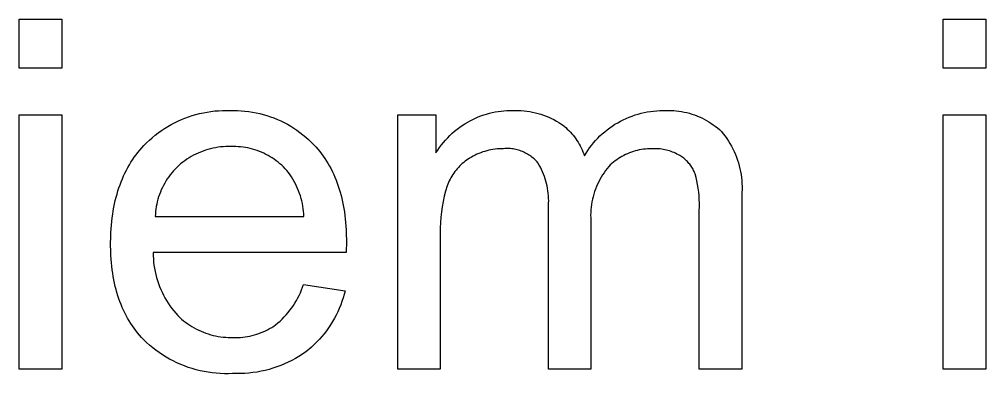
# Model space of a CAD drawing. Header units: millimetres. Extents: x -582 to 3448, y -204 to 2611.
# Drawn here: x 2339.7 to 2413.7, y -27.1 to 0.1 of the extents above; entities that cross this region are included whole.
import ezdxf

# ---------------------------------------------------------------- set-up
doc = ezdxf.new("R2010")
doc.units = ezdxf.units.MM
doc.header["$MEASUREMENT"] = 0
doc.layers.add('Domyslna', color=7, linetype='Continuous', true_color=0x000000)

msp = doc.modelspace()

# ---------------------------------------------------------------- linework, layer by layer
at = {"layer": 'Domyslna'}
for p, q in [((2339.715, -3.688), (2339.715, 0.054)), ((2339.715, 0.054), (2342.969, 0.054)), ((2342.969, 0.054), (2342.969, -3.688)), ((2410.483, -3.688), (2410.483, 0.054)), ((2410.483, 0.054), (2413.737, 0.054)), ((2413.737, 0.054), (2413.737, -3.688)), ((2342.969, -3.688), (2339.715, -3.688)), ((2413.737, -3.688), (2410.483, -3.688)), ((2339.715, -26.789), (2339.715, -7.267)), ((2339.715, -7.267), (2342.969, -7.267)), ((2342.969, -7.267), (2342.969, -26.789)), ((2352.681, -7.421), (2352.96, -7.329)), ((2352.96, -7.329), (2353.242, -7.246)), ((2353.242, -7.246), (2353.527, -7.173)), ((2353.527, -7.173), (2353.814, -7.11)), ((2353.814, -7.11), (2354.103, -7.056)), ((2354.103, -7.056), (2354.393, -7.012)), ((2354.393, -7.012), (2354.685, -6.978)), ((2354.685, -6.978), (2354.978, -6.954)), ((2354.978, -6.954), (2355.271, -6.94)), ((2355.271, -6.94), (2355.565, -6.936)), ((2355.565, -6.936), (2355.859, -6.942)), ((2355.859, -6.942), (2356.145, -6.937)), ((2356.145, -6.937), (2356.431, -6.941)), ((2356.431, -6.941), (2356.716, -6.956)), ((2356.716, -6.956), (2357.001, -6.98)), ((2357.001, -6.98), (2357.285, -7.013)), ((2357.285, -7.013), (2357.568, -7.057)), ((2357.568, -7.057), (2357.849, -7.109)), ((2357.849, -7.109), (2358.128, -7.172)), ((2358.128, -7.172), (2358.405, -7.243)), ((2358.405, -7.243), (2358.679, -7.324)), ((2358.679, -7.324), (2358.95, -7.414)), ((2368.698, -26.789), (2368.698, -7.267)), ((2368.698, -7.267), (2371.627, -7.267)), ((2371.627, -7.267), (2371.627, -10.18)), ((2374.869, -7.436), (2375.079, -7.354)), ((2375.079, -7.354), (2375.293, -7.279)), ((2375.293, -7.279), (2375.508, -7.212)), ((2375.508, -7.212), (2375.726, -7.152)), ((2375.726, -7.152), (2375.945, -7.1)), ((2375.945, -7.1), (2376.166, -7.054)), ((2376.166, -7.054), (2376.389, -7.017)), ((2376.389, -7.017), (2376.613, -6.987)), ((2376.613, -6.987), (2376.837, -6.964)), ((2376.837, -6.964), (2377.063, -6.949)), ((2377.063, -6.949), (2377.288, -6.942)), ((2377.288, -6.942), (2377.514, -6.942)), ((2377.514, -6.942), (2377.732, -6.936)), ((2377.732, -6.936), (2377.95, -6.939)), ((2377.95, -6.939), (2378.168, -6.948)), ((2378.168, -6.948), (2378.385, -6.966)), ((2378.385, -6.966), (2378.601, -6.991)), ((2378.601, -6.991), (2378.817, -7.023)), ((2378.817, -7.023), (2379.031, -7.063)), ((2379.031, -7.063), (2379.244, -7.11)), ((2379.244, -7.11), (2379.455, -7.165)), ((2379.455, -7.165), (2379.664, -7.227)), ((2379.664, -7.227), (2379.871, -7.296)), ((2379.871, -7.296), (2380.075, -7.372)), ((2380.075, -7.372), (2380.276, -7.455)), ((2386.421, -7.45), (2386.647, -7.363)), ((2386.647, -7.363), (2386.877, -7.284)), ((2386.877, -7.284), (2387.109, -7.213)), ((2387.109, -7.213), (2387.344, -7.15)), ((2387.344, -7.15), (2387.58, -7.095)), ((2387.58, -7.095), (2387.818, -7.049)), ((2387.818, -7.049), (2388.058, -7.01)), ((2388.058, -7.01), (2388.299, -6.981)), ((2388.299, -6.981), (2388.541, -6.959)), ((2388.541, -6.959), (2388.784, -6.946)), ((2388.784, -6.946), (2389.026, -6.942)), ((2389.026, -6.942), (2389.229, -6.932)), ((2389.229, -6.932), (2389.433, -6.929)), ((2389.433, -6.929), (2389.636, -6.933)), ((2389.636, -6.933), (2389.839, -6.944)), ((2389.839, -6.944), (2390.041, -6.962)), ((2390.041, -6.962), (2390.243, -6.987)), ((2390.243, -6.987), (2390.444, -7.018)), ((2390.444, -7.018), (2390.643, -7.057)), ((2390.643, -7.057), (2390.841, -7.102)), ((2390.841, -7.102), (2391.038, -7.154)), ((2391.038, -7.154), (2391.232, -7.213)), ((2391.232, -7.213), (2391.425, -7.278)), ((2391.425, -7.278), (2391.615, -7.35)), ((2391.615, -7.35), (2391.802, -7.428)), ((2410.483, -26.789), (2410.483, -7.267)), ((2410.483, -7.267), (2413.737, -7.267)), ((2413.737, -7.267), (2413.737, -26.789)), ((2351.087, -8.167), (2351.341, -8.021)), ((2351.341, -8.021), (2351.601, -7.883)), ((2351.601, -7.883), (2351.865, -7.754)), ((2351.865, -7.754), (2352.133, -7.634)), ((2352.133, -7.634), (2352.405, -7.523)), ((2352.405, -7.523), (2352.681, -7.421)), ((2358.95, -7.414), (2359.219, -7.514)), ((2359.219, -7.514), (2359.483, -7.622)), ((2359.483, -7.622), (2359.744, -7.739)), ((2359.744, -7.739), (2360.001, -7.866)), ((2360.001, -7.866), (2360.253, -8)), ((2360.253, -8), (2360.5, -8.143)), ((2373.445, -8.23), (2373.645, -8.09)), ((2373.645, -8.09), (2373.849, -7.957)), ((2373.849, -7.957), (2374.058, -7.831)), ((2374.058, -7.831), (2374.256, -7.722)), ((2374.256, -7.722), (2374.457, -7.62)), ((2374.457, -7.62), (2374.661, -7.524)), ((2374.661, -7.524), (2374.869, -7.436)), ((2380.276, -7.455), (2380.475, -7.546)), ((2380.475, -7.546), (2380.67, -7.643)), ((2380.67, -7.643), (2380.862, -7.746)), ((2380.862, -7.746), (2381.05, -7.857)), ((2381.05, -7.857), (2381.185, -7.95)), ((2381.185, -7.95), (2381.317, -8.047)), ((2381.317, -8.047), (2381.445, -8.148)), ((2384.937, -8.271), (2385.136, -8.132)), ((2385.136, -8.132), (2385.34, -8)), ((2385.34, -8), (2385.548, -7.875)), ((2385.548, -7.875), (2385.761, -7.757)), ((2385.761, -7.757), (2385.977, -7.647)), ((2385.977, -7.647), (2386.197, -7.544)), ((2386.197, -7.544), (2386.421, -7.45)), ((2391.802, -7.428), (2391.987, -7.512)), ((2391.987, -7.512), (2392.169, -7.603)), ((2392.169, -7.603), (2392.348, -7.7)), ((2392.348, -7.7), (2392.523, -7.803)), ((2392.523, -7.803), (2392.694, -7.912)), ((2392.694, -7.912), (2392.862, -8.027)), ((2392.862, -8.027), (2393.026, -8.147)), ((2349.896, -9.024), (2350.122, -8.837)), ((2350.122, -8.837), (2350.354, -8.657)), ((2350.354, -8.657), (2350.593, -8.486)), ((2350.593, -8.486), (2350.837, -8.322)), ((2350.837, -8.322), (2351.087, -8.167)), ((2360.5, -8.143), (2360.743, -8.295)), ((2360.743, -8.295), (2360.98, -8.454)), ((2360.98, -8.454), (2361.212, -8.622)), ((2361.212, -8.622), (2361.438, -8.797)), ((2361.438, -8.797), (2361.658, -8.98)), ((2372.526, -9.029), (2372.699, -8.857)), ((2372.699, -8.857), (2372.877, -8.691)), ((2372.877, -8.691), (2373.061, -8.531)), ((2373.061, -8.531), (2373.25, -8.377)), ((2373.25, -8.377), (2373.445, -8.23)), ((2381.445, -8.148), (2381.57, -8.254)), ((2381.57, -8.254), (2381.692, -8.364)), ((2381.692, -8.364), (2381.809, -8.478)), ((2381.809, -8.478), (2381.923, -8.596)), ((2381.923, -8.596), (2382.033, -8.718)), ((2382.033, -8.718), (2382.139, -8.843)), ((2382.139, -8.843), (2382.24, -8.972)), ((2384.193, -8.893), (2384.37, -8.728)), ((2384.37, -8.728), (2384.554, -8.569)), ((2384.554, -8.569), (2384.743, -8.417)), ((2384.743, -8.417), (2384.937, -8.271)), ((2393.026, -8.147), (2393.186, -8.273)), ((2393.186, -8.273), (2393.341, -8.404)), ((2393.341, -8.404), (2393.491, -8.541)), ((2393.491, -8.541), (2393.636, -8.72)), ((2393.636, -8.72), (2393.775, -8.904)), ((2349.256, -9.631), (2349.463, -9.422)), ((2349.463, -9.422), (2349.676, -9.219)), ((2349.676, -9.219), (2349.896, -9.024)), ((2361.658, -8.98), (2361.871, -9.17)), ((2361.871, -9.17), (2362.079, -9.367)), ((2362.079, -9.367), (2362.279, -9.571)), ((2362.279, -9.571), (2362.432, -9.738)), ((2371.9, -9.776), (2372.046, -9.581)), ((2372.046, -9.581), (2372.2, -9.392)), ((2372.2, -9.392), (2372.36, -9.208)), ((2372.36, -9.208), (2372.526, -9.029)), ((2382.24, -8.972), (2382.337, -9.104)), ((2382.337, -9.104), (2382.43, -9.239)), ((2382.43, -9.239), (2382.518, -9.377)), ((2382.518, -9.377), (2382.601, -9.518)), ((2382.601, -9.518), (2382.679, -9.662)), ((2383.395, -9.807), (2383.542, -9.613)), ((2383.542, -9.613), (2383.695, -9.425)), ((2383.695, -9.425), (2383.855, -9.242)), ((2383.855, -9.242), (2384.021, -9.065)), ((2384.021, -9.065), (2384.193, -8.893)), ((2393.775, -8.904), (2393.907, -9.093)), ((2393.907, -9.093), (2394.033, -9.286)), ((2394.033, -9.286), (2394.152, -9.483)), ((2394.152, -9.483), (2394.265, -9.684)), ((2348.523, -10.525), (2348.66, -10.337)), ((2348.66, -10.337), (2348.801, -10.154)), ((2348.801, -10.154), (2348.948, -9.976)), ((2348.948, -9.976), (2349.1, -9.801)), ((2349.1, -9.801), (2349.256, -9.631)), ((2353.238, -10.286), (2353.061, -10.376)), ((2353.417, -10.203), (2353.238, -10.286)), ((2353.6, -10.125), (2353.417, -10.203)), ((2353.785, -10.054), (2353.6, -10.125)), ((2353.973, -9.989), (2353.785, -10.054)), ((2354.163, -9.931), (2353.973, -9.989)), ((2354.354, -9.879), (2354.163, -9.931)), ((2354.548, -9.834), (2354.354, -9.879)), ((2354.742, -9.796), (2354.548, -9.834)), ((2354.938, -9.764), (2354.742, -9.796)), ((2355.135, -9.739), (2354.938, -9.764)), ((2355.333, -9.721), (2355.135, -9.739)), ((2355.531, -9.71), (2355.333, -9.721)), ((2355.729, -9.705), (2355.531, -9.71)), ((2355.928, -9.707), (2355.729, -9.705)), ((2356.113, -9.704), (2355.928, -9.707)), ((2356.297, -9.707), (2356.113, -9.704)), ((2356.482, -9.717), (2356.297, -9.707)), ((2356.666, -9.732), (2356.482, -9.717)), ((2356.85, -9.754), (2356.666, -9.732)), ((2357.033, -9.782), (2356.85, -9.754)), ((2357.214, -9.816), (2357.033, -9.782)), ((2357.395, -9.856), (2357.214, -9.816)), ((2357.574, -9.903), (2357.395, -9.856)), ((2357.751, -9.955), (2357.574, -9.903)), ((2357.927, -10.013), (2357.751, -9.955)), ((2358.1, -10.077), (2357.927, -10.013)), ((2358.271, -10.147), (2358.1, -10.077)), ((2358.44, -10.222), (2358.271, -10.147)), ((2358.606, -10.303), (2358.44, -10.222)), ((2358.77, -10.39), (2358.606, -10.303)), ((2362.432, -9.738), (2362.58, -9.908)), ((2362.58, -9.908), (2362.724, -10.083)), ((2362.724, -10.083), (2362.862, -10.262)), ((2362.862, -10.262), (2362.996, -10.445)), ((2371.627, -10.18), (2371.76, -9.976)), ((2371.76, -9.976), (2371.9, -9.776)), ((2374.772, -10.298), (2374.627, -10.366)), ((2374.919, -10.234), (2374.772, -10.298)), ((2375.068, -10.176), (2374.919, -10.234)), ((2375.219, -10.122), (2375.068, -10.176)), ((2375.371, -10.074), (2375.219, -10.122)), ((2375.525, -10.031), (2375.371, -10.074)), ((2375.681, -9.992), (2375.525, -10.031)), ((2375.837, -9.959), (2375.681, -9.992)), ((2375.995, -9.931), (2375.837, -9.959)), ((2376.153, -9.908), (2375.995, -9.931)), ((2376.312, -9.891), (2376.153, -9.908)), ((2376.472, -9.879), (2376.312, -9.891)), ((2376.632, -9.872), (2376.472, -9.879)), ((2376.792, -9.87), (2376.632, -9.872)), ((2376.898, -9.862), (2376.792, -9.87)), ((2377.004, -9.858), (2376.898, -9.862)), ((2377.111, -9.857), (2377.004, -9.858)), ((2377.217, -9.86), (2377.111, -9.857)), ((2377.323, -9.867), (2377.217, -9.86)), ((2377.429, -9.877), (2377.323, -9.867)), ((2377.535, -9.891), (2377.429, -9.877)), ((2377.639, -9.909), (2377.535, -9.891)), ((2377.744, -9.93), (2377.639, -9.909)), ((2377.847, -9.955), (2377.744, -9.93)), ((2377.95, -9.983), (2377.847, -9.955)), ((2378.051, -10.015), (2377.95, -9.983)), ((2378.151, -10.05), (2378.051, -10.015)), ((2378.25, -10.089), (2378.151, -10.05)), ((2378.348, -10.132), (2378.25, -10.089)), ((2378.444, -10.177), (2378.348, -10.132)), ((2378.539, -10.226), (2378.444, -10.177)), ((2378.631, -10.278), (2378.539, -10.226)), ((2378.722, -10.333), (2378.631, -10.278)), ((2378.811, -10.392), (2378.722, -10.333)), ((2382.679, -9.662), (2382.753, -9.809)), ((2382.753, -9.809), (2382.821, -9.958)), ((2382.821, -9.958), (2382.885, -10.109)), ((2382.885, -10.109), (2382.944, -10.262)), ((2382.944, -10.262), (2382.997, -10.417)), ((2382.997, -10.417), (2383.123, -10.209)), ((2383.123, -10.209), (2383.255, -10.005)), ((2383.255, -10.005), (2383.395, -9.807)), ((2386.159, -10.32), (2386.017, -10.39)), ((2386.303, -10.255), (2386.159, -10.32)), ((2386.449, -10.194), (2386.303, -10.255)), ((2386.598, -10.139), (2386.449, -10.194)), ((2386.748, -10.088), (2386.598, -10.139)), ((2386.899, -10.043), (2386.748, -10.088)), ((2387.052, -10.003), (2386.899, -10.043)), ((2387.206, -9.968), (2387.052, -10.003)), ((2387.362, -9.938), (2387.206, -9.968)), ((2387.518, -9.913), (2387.362, -9.938)), ((2387.675, -9.894), (2387.518, -9.913)), ((2387.833, -9.88), (2387.675, -9.894)), ((2387.991, -9.871), (2387.833, -9.88)), ((2388.149, -9.868), (2387.991, -9.871)), ((2388.307, -9.87), (2388.149, -9.868)), ((2388.43, -9.869), (2388.307, -9.87)), ((2388.553, -9.872), (2388.43, -9.869)), ((2388.676, -9.88), (2388.553, -9.872)), ((2388.799, -9.891), (2388.676, -9.88)), ((2388.921, -9.906), (2388.799, -9.891)), ((2389.042, -9.926), (2388.921, -9.906)), ((2389.163, -9.949), (2389.042, -9.926)), ((2389.283, -9.977), (2389.163, -9.949)), ((2389.402, -10.008), (2389.283, -9.977)), ((2389.52, -10.044), (2389.402, -10.008)), ((2389.637, -10.083), (2389.52, -10.044)), ((2389.752, -10.126), (2389.637, -10.083)), ((2389.866, -10.173), (2389.752, -10.126)), ((2389.978, -10.224), (2389.866, -10.173)), ((2390.089, -10.278), (2389.978, -10.224)), ((2390.197, -10.336), (2390.089, -10.278)), ((2390.304, -10.397), (2390.197, -10.336)), ((2394.265, -9.684), (2394.37, -9.889)), ((2394.37, -9.889), (2394.469, -10.097)), ((2394.469, -10.097), (2394.561, -10.309)), ((2394.561, -10.309), (2394.645, -10.523)), ((2348.143, -11.112), (2348.264, -10.912)), ((2348.264, -10.912), (2348.391, -10.716)), ((2348.391, -10.716), (2348.523, -10.525)), ((2352.073, -11.038), (2351.923, -11.168)), ((2352.228, -10.914), (2352.073, -11.038)), ((2352.387, -10.795), (2352.228, -10.914)), ((2352.55, -10.682), (2352.387, -10.795)), ((2352.717, -10.574), (2352.55, -10.682)), ((2352.887, -10.472), (2352.717, -10.574)), ((2353.061, -10.376), (2352.887, -10.472)), ((2358.93, -10.482), (2358.77, -10.39)), ((2359.087, -10.58), (2358.93, -10.482)), ((2359.241, -10.683), (2359.087, -10.58)), ((2359.391, -10.79), (2359.241, -10.683)), ((2359.537, -10.903), (2359.391, -10.79)), ((2359.68, -11.021), (2359.537, -10.903)), ((2359.818, -11.143), (2359.68, -11.021)), ((2362.996, -10.445), (2363.125, -10.633)), ((2363.125, -10.633), (2363.249, -10.824)), ((2363.249, -10.824), (2363.368, -11.02)), ((2363.368, -11.02), (2363.482, -11.22)), ((2373.647, -11.013), (2373.544, -11.107)), ((2373.754, -10.923), (2373.647, -11.013)), ((2373.863, -10.836), (2373.754, -10.923)), ((2373.975, -10.753), (2373.863, -10.836)), ((2374.089, -10.674), (2373.975, -10.753)), ((2374.207, -10.598), (2374.089, -10.674)), ((2374.344, -10.516), (2374.207, -10.598)), ((2374.484, -10.439), (2374.344, -10.516)), ((2374.627, -10.366), (2374.484, -10.439)), ((2378.898, -10.453), (2378.811, -10.392)), ((2378.983, -10.518), (2378.898, -10.453)), ((2379.065, -10.585), (2378.983, -10.518)), ((2379.145, -10.655), (2379.065, -10.585)), ((2379.223, -10.728), (2379.145, -10.655)), ((2379.298, -10.803), (2379.223, -10.728)), ((2379.37, -10.881), (2379.298, -10.803)), ((2379.439, -10.962), (2379.37, -10.881)), ((2379.537, -11.125), (2379.439, -10.962)), ((2385.102, -11.01), (2384.985, -11.115)), ((2385.224, -10.908), (2385.102, -11.01)), ((2385.349, -10.811), (2385.224, -10.908)), ((2385.476, -10.718), (2385.349, -10.811)), ((2385.607, -10.629), (2385.476, -10.718)), ((2385.741, -10.545), (2385.607, -10.629)), ((2385.878, -10.465), (2385.741, -10.545)), ((2386.017, -10.39), (2385.878, -10.465)), ((2390.383, -10.446), (2390.304, -10.397)), ((2390.46, -10.497), (2390.383, -10.446)), ((2390.536, -10.551), (2390.46, -10.497)), ((2390.61, -10.607), (2390.536, -10.551)), ((2390.682, -10.666), (2390.61, -10.607)), ((2390.751, -10.727), (2390.682, -10.666)), ((2390.819, -10.79), (2390.751, -10.727)), ((2390.885, -10.856), (2390.819, -10.79)), ((2390.948, -10.923), (2390.885, -10.856)), ((2391.009, -10.993), (2390.948, -10.923)), ((2391.067, -11.065), (2391.009, -10.993)), ((2391.124, -11.139), (2391.067, -11.065)), ((2394.645, -10.523), (2394.722, -10.74)), ((2394.722, -10.74), (2394.792, -10.96)), ((2394.792, -10.96), (2394.854, -11.182)), ((2347.705, -11.955), (2347.807, -11.738)), ((2347.807, -11.738), (2347.914, -11.525)), ((2347.914, -11.525), (2348.026, -11.316)), ((2348.026, -11.316), (2348.143, -11.112)), ((2351.395, -11.724), (2351.275, -11.875)), ((2351.519, -11.579), (2351.395, -11.724)), ((2351.649, -11.437), (2351.519, -11.579)), ((2351.784, -11.3), (2351.649, -11.437)), ((2351.923, -11.168), (2351.784, -11.3)), ((2359.953, -11.27), (2359.818, -11.143)), ((2360.083, -11.402), (2359.953, -11.27)), ((2360.208, -11.538), (2360.083, -11.402)), ((2360.331, -11.698), (2360.208, -11.538)), ((2360.449, -11.862), (2360.331, -11.698)), ((2363.482, -11.22), (2363.592, -11.424)), ((2363.592, -11.424), (2363.696, -11.632)), ((2363.696, -11.632), (2363.796, -11.845)), ((2372.997, -11.739), (2372.919, -11.855)), ((2373.08, -11.626), (2372.997, -11.739)), ((2373.165, -11.516), (2373.08, -11.626)), ((2373.255, -11.409), (2373.165, -11.516)), ((2373.348, -11.305), (2373.255, -11.409)), ((2373.444, -11.205), (2373.348, -11.305)), ((2373.544, -11.107), (2373.444, -11.205)), ((2379.629, -11.292), (2379.537, -11.125)), ((2379.715, -11.462), (2379.629, -11.292)), ((2379.795, -11.635), (2379.715, -11.462)), ((2379.869, -11.811), (2379.795, -11.635)), ((2379.937, -11.989), (2379.869, -11.811)), ((2384.502, -11.71), (2384.391, -11.88)), ((2384.619, -11.544), (2384.502, -11.71)), ((2384.742, -11.382), (2384.619, -11.544)), ((2384.87, -11.225), (2384.742, -11.382)), ((2384.985, -11.115), (2384.87, -11.225)), ((2391.177, -11.215), (2391.124, -11.139)), ((2391.228, -11.292), (2391.177, -11.215)), ((2391.277, -11.371), (2391.228, -11.292)), ((2391.322, -11.452), (2391.277, -11.371)), ((2391.365, -11.534), (2391.322, -11.452)), ((2391.405, -11.618), (2391.365, -11.534)), ((2391.442, -11.703), (2391.405, -11.618)), ((2391.477, -11.789), (2391.442, -11.703)), ((2391.55, -12.066), (2391.477, -11.789)), ((2394.854, -11.182), (2394.908, -11.406)), ((2394.908, -11.406), (2394.955, -11.631)), ((2394.955, -11.631), (2394.995, -11.858)), ((2347.429, -12.632), (2347.516, -12.402)), ((2347.516, -12.402), (2347.608, -12.176)), ((2347.608, -12.176), (2347.705, -11.955)), ((2350.85, -12.514), (2350.758, -12.683)), ((2350.948, -12.349), (2350.85, -12.514)), ((2351.052, -12.187), (2350.948, -12.349)), ((2351.161, -12.029), (2351.052, -12.187)), ((2351.275, -11.875), (2351.161, -12.029)), ((2360.561, -12.029), (2360.449, -11.862)), ((2360.668, -12.201), (2360.561, -12.029)), ((2360.768, -12.376), (2360.668, -12.201)), ((2360.863, -12.554), (2360.768, -12.376)), ((2360.952, -12.736), (2360.863, -12.554)), ((2363.796, -11.845), (2363.891, -12.061)), ((2363.891, -12.061), (2363.981, -12.282)), ((2363.981, -12.282), (2364.066, -12.507)), ((2364.066, -12.507), (2364.146, -12.736)), ((2372.589, -12.468), (2372.535, -12.597)), ((2372.646, -12.341), (2372.589, -12.468)), ((2372.708, -12.216), (2372.646, -12.341)), ((2372.775, -12.093), (2372.708, -12.216)), ((2372.845, -11.973), (2372.775, -12.093)), ((2372.919, -11.855), (2372.845, -11.973)), ((2379.998, -12.169), (2379.937, -11.989)), ((2380.054, -12.351), (2379.998, -12.169)), ((2380.103, -12.536), (2380.054, -12.351)), ((2380.145, -12.721), (2380.103, -12.536)), ((2384.093, -12.411), (2384.006, -12.594)), ((2384.186, -12.23), (2384.093, -12.411)), ((2384.286, -12.053), (2384.186, -12.23)), ((2384.391, -11.88), (2384.286, -12.053)), ((2391.614, -12.344), (2391.55, -12.066)), ((2391.67, -12.625), (2391.614, -12.344)), ((2394.995, -11.858), (2395.027, -12.087)), ((2395.027, -12.087), (2395.05, -12.316)), ((2395.05, -12.316), (2395.067, -12.546)), ((2395.067, -12.546), (2395.075, -12.776)), ((2347.198, -13.347), (2347.27, -13.104)), ((2347.27, -13.104), (2347.347, -12.866)), ((2347.347, -12.866), (2347.429, -12.632)), ((2350.518, -13.206), (2350.45, -13.385)), ((2350.592, -13.029), (2350.518, -13.206)), ((2350.672, -12.854), (2350.592, -13.029)), ((2350.758, -12.683), (2350.672, -12.854)), ((2361.034, -12.92), (2360.952, -12.736)), ((2361.111, -13.107), (2361.034, -12.92)), ((2361.18, -13.297), (2361.111, -13.107)), ((2361.244, -13.488), (2361.18, -13.297)), ((2364.146, -12.736), (2364.221, -12.97)), ((2364.221, -12.97), (2364.292, -13.207)), ((2364.292, -13.207), (2364.358, -13.449)), ((2372.37, -13.12), (2372.268, -13.516)), ((2372.486, -12.727), (2372.37, -13.12)), ((2372.535, -12.597), (2372.486, -12.727)), ((2380.181, -12.908), (2380.145, -12.721)), ((2380.211, -13.097), (2380.181, -12.908)), ((2380.234, -13.286), (2380.211, -13.097)), ((2380.25, -13.476), (2380.234, -13.286)), ((2383.783, -13.161), (2383.722, -13.355)), ((2383.851, -12.97), (2383.783, -13.161)), ((2383.925, -12.781), (2383.851, -12.97)), ((2384.006, -12.594), (2383.925, -12.781)), ((2391.716, -12.907), (2391.67, -12.625)), ((2391.753, -13.191), (2391.716, -12.907)), ((2391.781, -13.475), (2391.753, -13.191)), ((2395.068, -13.237), (2395.053, -13.467)), ((2395.076, -13.007), (2395.068, -13.237)), ((2395.075, -12.776), (2395.076, -13.007)), ((2347.011, -14.1), (2347.069, -13.845)), ((2347.069, -13.845), (2347.131, -13.594)), ((2347.131, -13.594), (2347.198, -13.347)), ((2350.284, -13.937), (2350.242, -14.124)), ((2350.333, -13.751), (2350.284, -13.937)), ((2350.388, -13.567), (2350.333, -13.751)), ((2350.45, -13.385), (2350.388, -13.567)), ((2361.301, -13.682), (2361.244, -13.488)), ((2361.352, -13.877), (2361.301, -13.682)), ((2361.396, -14.075), (2361.352, -13.877)), ((2364.358, -13.449), (2364.418, -13.695)), ((2364.418, -13.695), (2364.474, -13.945)), ((2364.474, -13.945), (2364.525, -14.199)), ((2372.179, -13.916), (2372.105, -14.319)), ((2372.268, -13.516), (2372.179, -13.916)), ((2380.249, -14.237), (2380.259, -14.047)), ((2380.26, -13.666), (2380.25, -13.476)), ((2380.259, -14.047), (2380.263, -13.856)), ((2380.263, -13.856), (2380.26, -13.666)), ((2383.58, -13.947), (2383.546, -14.147)), ((2383.621, -13.748), (2383.58, -13.947)), ((2383.668, -13.55), (2383.621, -13.748)), ((2383.722, -13.355), (2383.668, -13.55)), ((2391.799, -13.761), (2391.781, -13.475)), ((2391.809, -14.047), (2391.799, -13.761)), ((2391.809, -14.333), (2391.809, -14.047)), ((2395.053, -13.467), (2395.053, -26.789)), ((2346.87, -14.892), (2346.912, -14.624)), ((2346.912, -14.624), (2346.959, -14.36)), ((2346.959, -14.36), (2347.011, -14.1)), ((2350.153, -14.693), (2350.137, -14.884)), ((2350.176, -14.502), (2350.153, -14.693)), ((2350.205, -14.312), (2350.176, -14.502)), ((2350.242, -14.124), (2350.205, -14.312)), ((2361.433, -14.273), (2361.396, -14.075)), ((2361.463, -14.473), (2361.433, -14.273)), ((2361.487, -14.673), (2361.463, -14.473)), ((2361.505, -14.874), (2361.487, -14.673)), ((2364.525, -14.199), (2364.572, -14.458)), ((2364.572, -14.458), (2364.613, -14.72)), ((2364.613, -14.72), (2364.649, -14.987)), ((2372.044, -14.724), (2371.998, -15.13)), ((2372.105, -14.319), (2372.044, -14.724)), ((2380.249, -26.789), (2380.249, -14.237)), ((2383.486, -14.753), (2383.479, -14.956)), ((2383.499, -14.55), (2383.486, -14.753)), ((2383.519, -14.348), (2383.499, -14.55)), ((2383.546, -14.147), (2383.519, -14.348)), ((2391.8, -14.618), (2391.809, -14.333)), ((2391.8, -26.789), (2391.8, -14.618)), ((2346.773, -15.722), (2346.8, -15.441)), ((2346.8, -15.441), (2346.832, -15.164)), ((2346.832, -15.164), (2346.87, -14.892)), ((2350.137, -14.884), (2350.127, -15.076)), ((2350.127, -15.076), (2361.515, -15.076)), ((2361.515, -15.076), (2361.505, -14.874)), ((2364.649, -14.987), (2364.681, -15.258)), ((2364.681, -15.258), (2364.708, -15.533)), ((2364.708, -15.533), (2364.73, -15.813)), ((2371.965, -15.539), (2371.947, -15.948)), ((2371.998, -15.13), (2371.965, -15.539)), ((2383.479, -14.956), (2383.48, -15.159)), ((2383.48, -15.159), (2383.488, -15.361)), ((2383.488, -15.361), (2383.503, -15.564)), ((2346.733, -16.297), (2346.75, -16.007)), ((2346.75, -16.007), (2346.773, -15.722)), ((2364.73, -15.813), (2364.747, -16.096)), ((2364.747, -16.096), (2364.759, -16.384)), ((2371.947, -15.948), (2371.942, -16.357)), ((2383.503, -15.564), (2383.503, -26.789)), ((2346.711, -17.191), (2346.721, -16.591)), ((2346.721, -16.591), (2346.733, -16.297)), ((2364.769, -16.972), (2364.751, -17.842)), ((2364.759, -16.384), (2364.769, -16.972)), ((2371.942, -16.357), (2371.952, -16.766)), ((2371.952, -16.766), (2371.952, -26.789)), ((2346.72, -17.771), (2346.711, -17.191)), ((2346.733, -18.055), (2346.72, -17.771)), ((2346.75, -18.335), (2346.733, -18.055)), ((2346.772, -18.611), (2346.75, -18.335)), ((2364.751, -17.842), (2349.964, -17.842)), ((2349.964, -17.842), (2349.968, -18.083)), ((2349.968, -18.083), (2349.981, -18.324)), ((2349.981, -18.324), (2350.001, -18.565)), ((2346.799, -18.882), (2346.772, -18.611)), ((2346.831, -19.15), (2346.799, -18.882)), ((2346.868, -19.413), (2346.831, -19.15)), ((2350.001, -18.565), (2350.03, -18.804)), ((2350.03, -18.804), (2350.067, -19.043)), ((2350.067, -19.043), (2350.112, -19.28)), ((2346.91, -19.673), (2346.868, -19.413)), ((2346.957, -19.928), (2346.91, -19.673)), ((2347.008, -20.179), (2346.957, -19.928)), ((2350.112, -19.28), (2350.165, -19.516)), ((2350.165, -19.516), (2350.226, -19.75)), ((2350.226, -19.75), (2350.295, -19.981)), ((2350.295, -19.981), (2350.371, -20.21)), ((2347.065, -20.426), (2347.008, -20.179)), ((2347.126, -20.669), (2347.065, -20.426)), ((2347.193, -20.908), (2347.126, -20.669)), ((2350.371, -20.21), (2350.456, -20.436)), ((2350.456, -20.436), (2350.548, -20.66)), ((2350.548, -20.66), (2350.647, -20.88)), ((2361.241, -20.912), (2361.327, -20.705)), ((2361.327, -20.705), (2361.406, -20.494)), ((2361.406, -20.494), (2361.477, -20.282)), ((2361.477, -20.282), (2364.667, -20.77)), ((2347.264, -21.143), (2347.193, -20.908)), ((2347.34, -21.374), (2347.264, -21.143)), ((2347.422, -21.6), (2347.34, -21.374)), ((2350.647, -20.88), (2350.754, -21.096)), ((2350.754, -21.096), (2350.869, -21.309)), ((2350.869, -21.309), (2350.99, -21.517)), ((2360.941, -21.514), (2361.048, -21.317)), ((2361.048, -21.317), (2361.148, -21.116)), ((2361.148, -21.116), (2361.241, -20.912)), ((2364.517, -21.317), (2364.429, -21.586)), ((2364.597, -21.045), (2364.517, -21.317)), ((2364.667, -20.77), (2364.597, -21.045)), ((2347.508, -21.823), (2347.422, -21.6)), ((2347.599, -22.041), (2347.508, -21.823)), ((2347.695, -22.255), (2347.599, -22.041)), ((2350.99, -21.517), (2351.118, -21.722)), ((2351.118, -21.722), (2351.254, -21.922)), ((2351.254, -21.922), (2351.396, -22.117)), ((2351.396, -22.117), (2351.544, -22.308)), ((2360.447, -22.261), (2360.58, -22.081)), ((2360.58, -22.081), (2360.707, -21.896)), ((2360.707, -21.896), (2360.828, -21.707)), ((2360.828, -21.707), (2360.941, -21.514)), ((2364.225, -22.115), (2364.109, -22.374)), ((2364.331, -21.852), (2364.225, -22.115)), ((2364.429, -21.586), (2364.331, -21.852)), ((2347.795, -22.465), (2347.695, -22.255)), ((2347.901, -22.671), (2347.795, -22.465)), ((2348.012, -22.873), (2347.901, -22.671)), ((2348.128, -23.071), (2348.012, -22.873)), ((2351.544, -22.308), (2351.699, -22.493)), ((2351.699, -22.493), (2351.861, -22.673)), ((2351.861, -22.673), (2352.002, -22.808)), ((2352.002, -22.808), (2352.148, -22.938)), ((2352.148, -22.938), (2352.299, -23.063)), ((2359.691, -23.088), (2359.854, -22.933)), ((2359.854, -22.933), (2360.011, -22.773)), ((2360.011, -22.773), (2360.162, -22.608)), ((2360.162, -22.608), (2360.308, -22.437)), ((2360.308, -22.437), (2360.447, -22.261)), ((2363.853, -22.879), (2363.712, -23.125)), ((2363.985, -22.629), (2363.853, -22.879)), ((2364.109, -22.374), (2363.985, -22.629)), ((2348.248, -23.265), (2348.128, -23.071)), ((2348.374, -23.455), (2348.248, -23.265)), ((2348.504, -23.64), (2348.374, -23.455)), ((2348.639, -23.822), (2348.504, -23.64)), ((2352.299, -23.063), (2352.453, -23.183)), ((2352.453, -23.183), (2352.611, -23.298)), ((2352.611, -23.298), (2352.774, -23.408)), ((2352.774, -23.408), (2352.939, -23.512)), ((2352.939, -23.512), (2353.109, -23.61)), ((2353.109, -23.61), (2353.281, -23.703)), ((2358.731, -23.753), (2358.891, -23.668)), ((2358.891, -23.668), (2359.047, -23.577)), ((2359.047, -23.577), (2359.2, -23.48)), ((2359.2, -23.48), (2359.35, -23.379)), ((2359.35, -23.379), (2359.523, -23.236)), ((2359.523, -23.236), (2359.691, -23.088)), ((2363.405, -23.602), (2363.24, -23.832)), ((2363.562, -23.366), (2363.405, -23.602)), ((2363.712, -23.125), (2363.562, -23.366)), ((2348.779, -23.999), (2348.639, -23.822)), ((2348.925, -24.172), (2348.779, -23.999)), ((2349.075, -24.341), (2348.925, -24.172)), ((2349.23, -24.507), (2349.075, -24.341)), ((2353.281, -23.703), (2353.456, -23.79)), ((2353.456, -23.79), (2353.635, -23.871)), ((2353.635, -23.871), (2353.816, -23.945)), ((2353.816, -23.945), (2353.999, -24.014)), ((2353.999, -24.014), (2354.184, -24.077)), ((2354.184, -24.077), (2354.372, -24.133)), ((2354.372, -24.133), (2354.561, -24.183)), ((2354.561, -24.183), (2354.752, -24.226)), ((2354.752, -24.226), (2354.944, -24.263)), ((2354.944, -24.263), (2355.137, -24.294)), ((2355.137, -24.294), (2355.332, -24.318)), ((2355.332, -24.318), (2355.526, -24.336)), ((2355.526, -24.336), (2355.722, -24.347)), ((2355.722, -24.347), (2355.918, -24.351)), ((2355.918, -24.351), (2356.113, -24.349)), ((2356.113, -24.349), (2356.294, -24.351)), ((2356.294, -24.351), (2356.475, -24.347)), ((2356.475, -24.347), (2356.656, -24.337)), ((2356.656, -24.337), (2356.836, -24.321)), ((2356.836, -24.321), (2357.015, -24.299)), ((2357.015, -24.299), (2357.194, -24.271)), ((2357.194, -24.271), (2357.372, -24.236)), ((2357.372, -24.236), (2357.548, -24.196)), ((2357.548, -24.196), (2357.723, -24.15)), ((2357.723, -24.15), (2357.896, -24.098)), ((2357.896, -24.098), (2358.068, -24.041)), ((2358.068, -24.041), (2358.237, -23.977)), ((2358.237, -23.977), (2358.405, -23.908)), ((2358.405, -23.908), (2358.569, -23.833)), ((2358.569, -23.833), (2358.731, -23.753)), ((2362.887, -24.276), (2362.699, -24.488)), ((2363.067, -24.057), (2362.887, -24.276)), ((2363.24, -23.832), (2363.067, -24.057)), ((2349.456, -24.723), (2349.23, -24.507)), ((2349.689, -24.932), (2349.456, -24.723)), ((2349.93, -25.132), (2349.689, -24.932)), ((2350.178, -25.324), (2349.93, -25.132)), ((2362.095, -25.086), (2361.88, -25.272)), ((2362.303, -24.894), (2362.095, -25.086)), ((2362.505, -24.694), (2362.303, -24.894)), ((2362.699, -24.488), (2362.505, -24.694)), ((2350.431, -25.507), (2350.178, -25.324)), ((2350.692, -25.682), (2350.431, -25.507)), ((2350.958, -25.847), (2350.692, -25.682)), ((2351.229, -26.003), (2350.958, -25.847)), ((2361.136, -25.795), (2360.866, -25.954)), ((2361.401, -25.627), (2361.136, -25.795)), ((2361.66, -25.45), (2361.401, -25.627)), ((2361.88, -25.272), (2361.66, -25.45)), ((2351.506, -26.149), (2351.229, -26.003)), ((2351.788, -26.286), (2351.506, -26.149)), ((2352.074, -26.413), (2351.788, -26.286)), ((2352.365, -26.53), (2352.074, -26.413)), ((2352.659, -26.637), (2352.365, -26.53)), ((2352.957, -26.733), (2352.659, -26.637)), ((2359.441, -26.604), (2359.143, -26.703)), ((2359.734, -26.494), (2359.441, -26.604)), ((2360.024, -26.374), (2359.734, -26.494)), ((2360.31, -26.244), (2360.024, -26.374)), ((2360.59, -26.104), (2360.31, -26.244)), ((2360.866, -25.954), (2360.59, -26.104)), ((2342.969, -26.789), (2339.715, -26.789)), ((2353.258, -26.819), (2352.957, -26.733)), ((2353.562, -26.895), (2353.258, -26.819)), ((2353.868, -26.96), (2353.562, -26.895)), ((2354.177, -27.014), (2353.868, -26.96)), ((2354.487, -27.058), (2354.177, -27.014)), ((2354.798, -27.091), (2354.487, -27.058)), ((2355.111, -27.113), (2354.798, -27.091)), ((2355.424, -27.124), (2355.111, -27.113)), ((2355.737, -27.125), (2355.424, -27.124)), ((2356.05, -27.115), (2355.737, -27.125)), ((2356.363, -27.122), (2356.05, -27.115)), ((2356.677, -27.119), (2356.363, -27.122)), ((2356.99, -27.105), (2356.677, -27.119)), ((2357.303, -27.08), (2356.99, -27.105)), ((2357.614, -27.044), (2357.303, -27.08)), ((2357.925, -26.997), (2357.614, -27.044)), ((2358.233, -26.939), (2357.925, -26.997)), ((2358.539, -26.871), (2358.233, -26.939)), ((2358.843, -26.793), (2358.539, -26.871)), ((2359.143, -26.703), (2358.843, -26.793)), ((2371.952, -26.789), (2368.698, -26.789)), ((2383.503, -26.789), (2380.249, -26.789)), ((2395.053, -26.789), (2391.8, -26.789)), ((2413.737, -26.789), (2410.483, -26.789))]:
    msp.add_line(p, q, dxfattribs=at)

doc.saveas('drawing.dxf')
